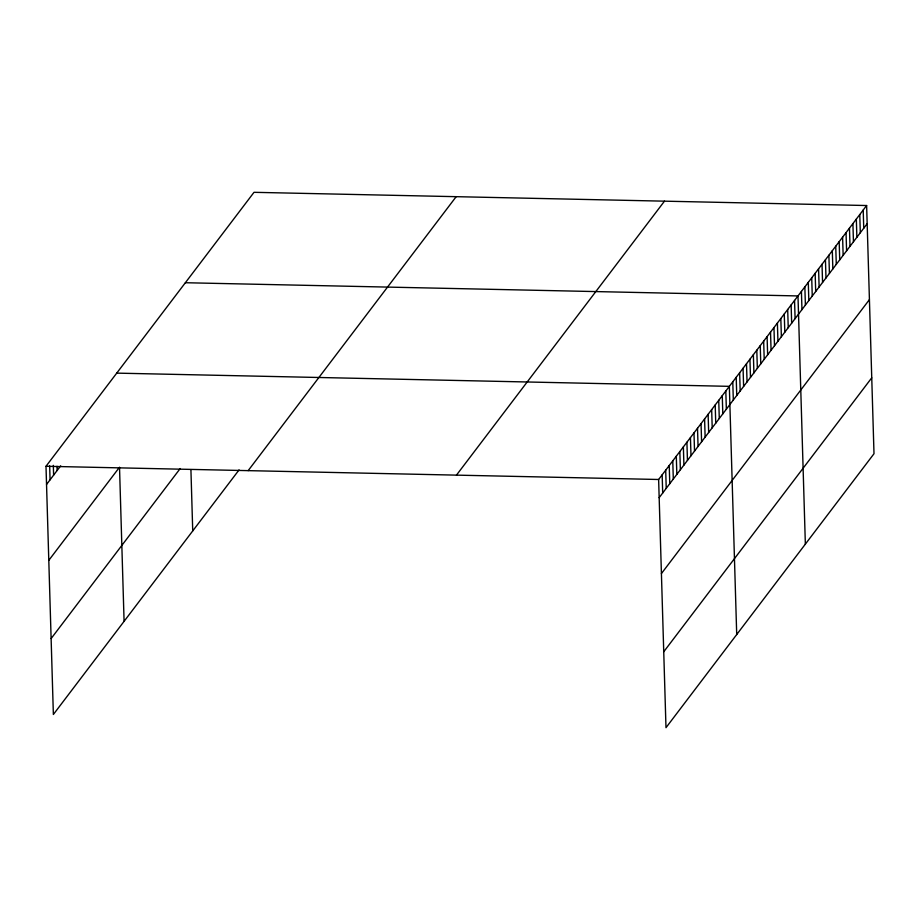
<?xml version="1.0" encoding="UTF-8"?>
<svg xmlns="http://www.w3.org/2000/svg" width="920" height="920" viewBox="0 0 920 920"><rect width="100%" height="100%" fill="white"/><g stroke="black" fill="none" stroke-linecap="round" stroke-linejoin="round"><path stroke-width="1.38" d="M239.073 469.89L53.371 714.472L46 466.279L254.012 192.314L866.628 205.528L874 453.721L665.988 727.685L658.628 479.492L866.628 205.528M46.54 484.46L60.685 465.83M48.794 560.36L118.806 468.142M51.117 638.572L180.182 468.567M248.17 470.637L456.182 196.673M456.458 475.134L664.47 201.169M659.157 497.674L867.169 223.709M661.411 573.574L869.423 299.609M663.734 651.785L871.746 377.821M185.368 282.727L797.985 295.941L805.356 544.134M116.725 373.129L729.341 386.342L736.713 634.535M46 466.279L658.628 479.492M863.201 210.047L863.742 228.229M859.774 214.567L860.303 232.748M856.336 219.086L856.876 237.268M852.909 223.606L853.449 241.787M849.47 228.137L850.011 246.307M846.043 232.656L846.584 250.838M842.605 237.176L843.145 255.357M839.178 241.695L839.718 259.877M835.739 246.215L836.28 264.397M832.312 250.734L832.853 268.916M828.885 255.254L829.414 273.435M825.447 259.773L825.987 277.955M822.02 264.293L822.56 282.474M818.581 268.812L819.122 286.994M815.154 273.332L815.695 291.513M811.716 277.851L812.256 296.033M808.289 282.371L808.829 300.553M804.85 286.902L805.391 305.072M801.423 291.421L801.964 309.603M794.558 300.46L795.098 318.642M791.131 304.98L791.66 323.161M787.692 309.499L788.233 327.681M784.265 314.019L784.806 332.2M780.827 318.538L781.367 336.72M777.4 323.058L777.94 341.24M773.961 327.577L774.502 345.759M770.534 332.097L771.075 350.278M767.096 336.616L767.636 354.798M763.669 341.147L764.209 359.317M760.242 345.667L760.771 363.848M756.803 350.186L757.344 368.368M753.376 354.706L753.917 372.887M749.938 359.225L750.478 377.407M746.511 363.745L747.051 381.926M743.072 368.264L743.613 386.446M739.645 372.784L740.186 390.966M736.207 377.303L736.747 395.485M732.78 381.823L733.32 400.004M725.811 391L726.351 409.181M722.269 395.657L722.809 413.839M718.738 400.315L719.279 418.496M715.196 404.972L715.737 423.154M711.666 409.63L712.206 427.811M708.124 414.287L708.664 432.469M704.594 418.945L705.134 437.126M701.051 423.603L701.592 441.784M697.521 428.26L698.061 446.441M693.99 432.917L694.519 451.099M690.448 437.575L690.989 455.756M686.918 442.232L687.447 460.414M683.376 446.89L683.917 465.072M679.845 451.547L680.374 469.729M676.303 456.205L676.844 474.386M672.773 460.862L673.302 479.044M669.231 465.52L669.771 483.701M665.7 470.178L666.23 488.359M662.158 474.835L662.699 493.016M190.934 470.189L192.728 530.909M119.519 467.21L124.085 621.322M57.029 466.291L57.143 470.488M53.325 465.359L53.613 475.145M49.657 465.819L50.071 479.803"/></g></svg>
